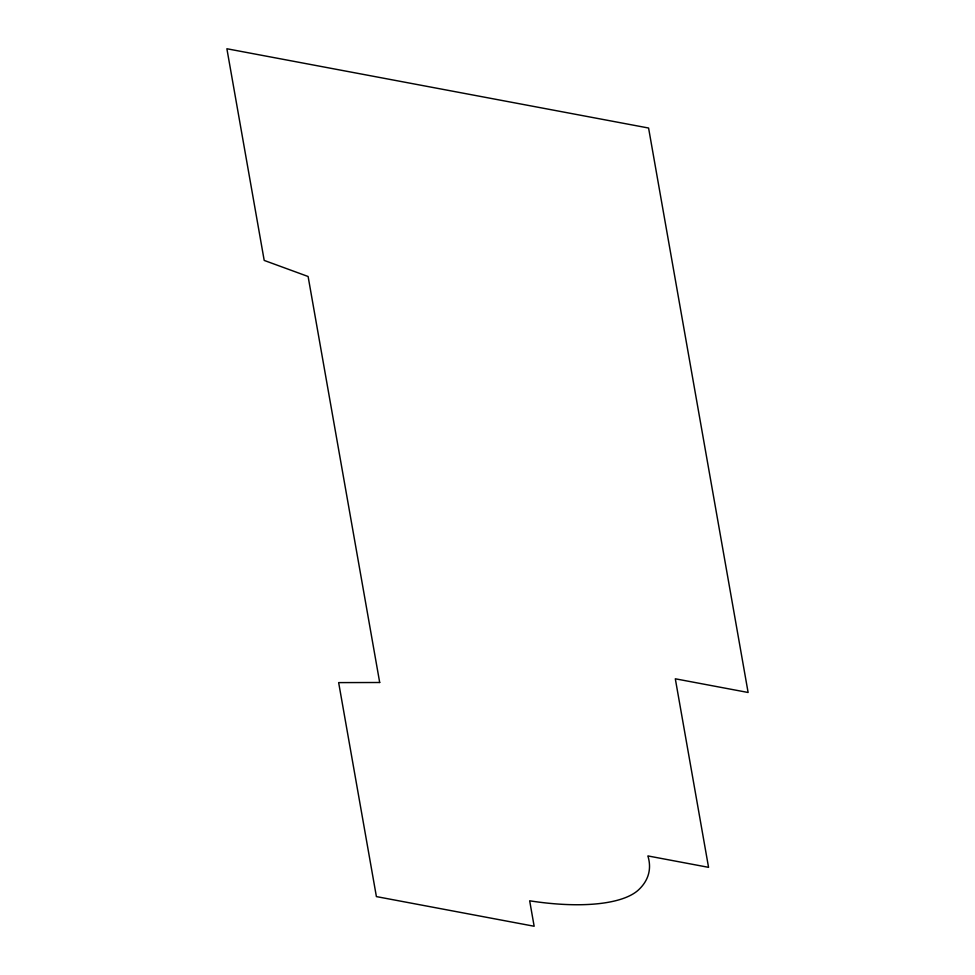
<?xml version="1.0" encoding="UTF-8"?>
<svg xmlns="http://www.w3.org/2000/svg" width="975" height="975" viewBox="0 0 975 975"><rect width="100%" height="100%" fill="white"/><g stroke="black" fill="none" stroke-linecap="round" stroke-linejoin="round"><path stroke-width="1.46" d="M379.702 682.5L338.654 682.61L376.399 896.598L534.154 926.25L529.669 900.803A139.839 48.738 13.7 0 0 638.857 889.578A238.509 83.143 13.7 0 0 647.888 855.928L708.557 867.336L675.309 678.795L748.118 692.482L648.582 128.03L226.882 48.75L264.201 260.423L308.112 276.498L379.702 682.5"/></g></svg>
